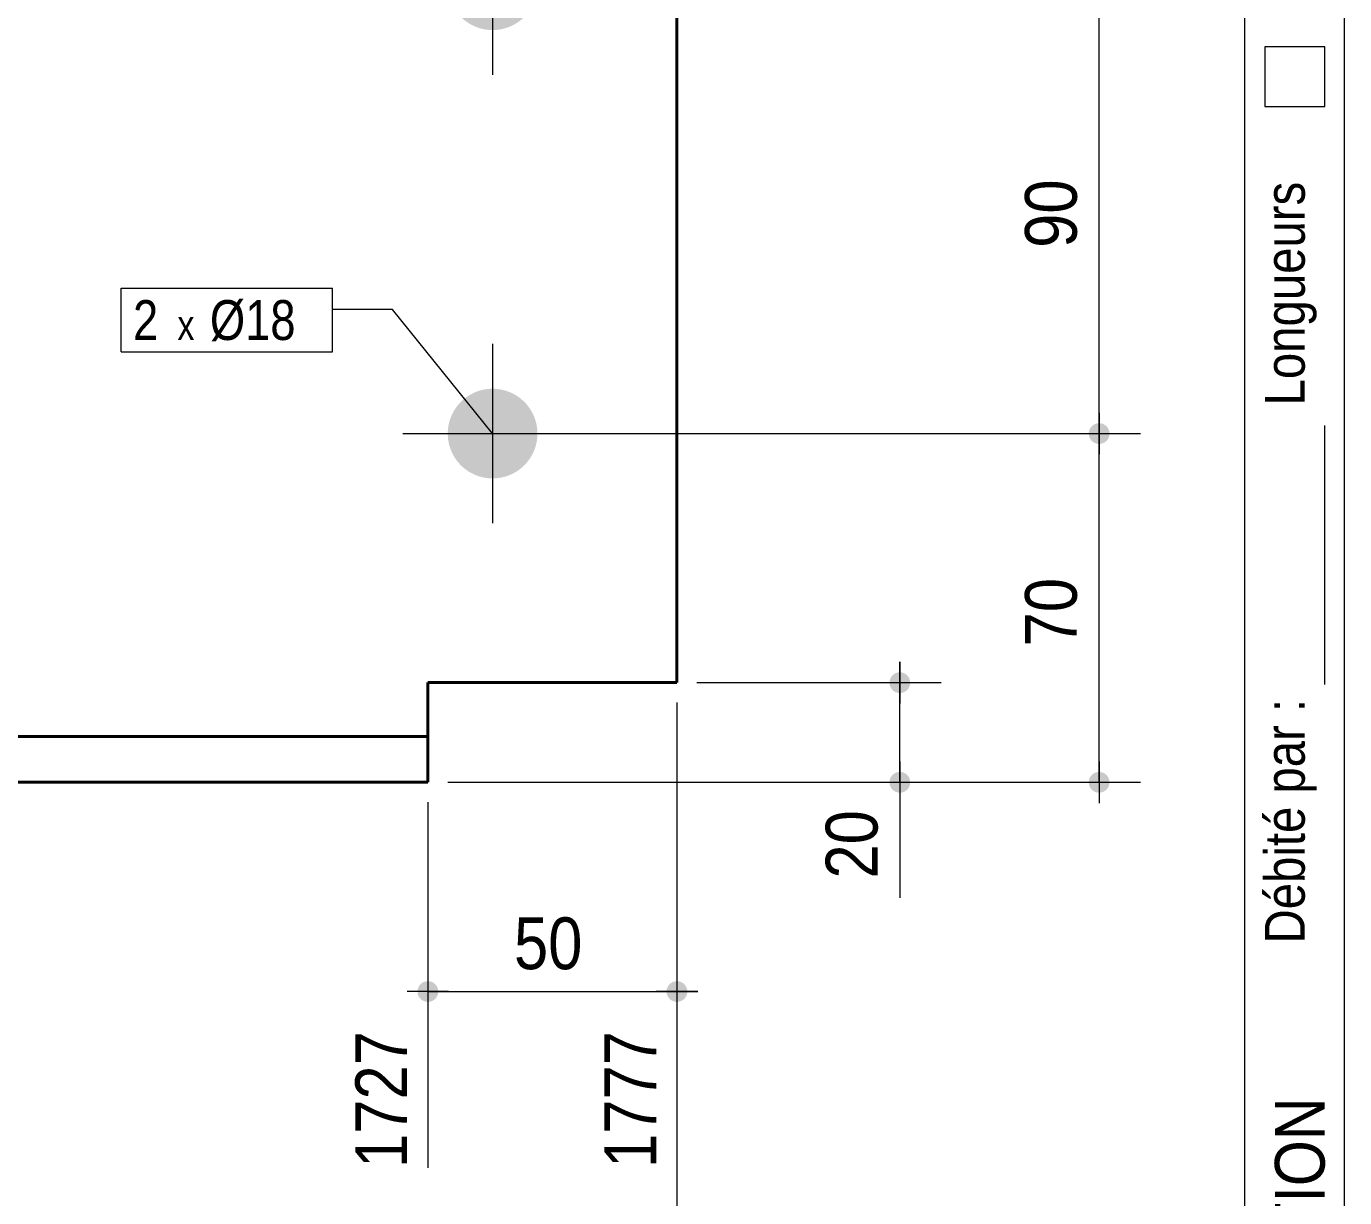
# Model space of a CAD drawing. Header units: millimetres. Extents: x 2 to 287, y 5 to 195.
# Drawn here: x 215.8 to 282, y 76.2 to 135 of the extents above; entities that cross this region are included whole.
import ezdxf

# ---------------------------------------------------------------- set-up
doc = ezdxf.new("R2010")
doc.units = ezdxf.units.MM
for name, color, linetype, lineweight in [('Autre type objet', 1, 'Continuous', 0), ('Boulon', 7, 'Continuous', 0), ('Cotation', 7, 'Continuous', 0), ('Désignation boulon', 3, 'Continuous', 0), ('Feuille dessin', 5, 'Continuous', 0), ('Piece', 2, 'Continuous', 0)]:
    doc.layers.add(name, color=color, linetype=linetype, lineweight=lineweight)
doc.styles.add('ARIAL', font='ARIAL.TTF')
doc.styles.add('COMIC_SANS_MS', font='COMIC.TTF')

# ---------------------------------------------------------------- blocks, each defined once
blk = doc.blocks.new('*A1')
at = {"layer": 'Boulon'}
for points in [[(236.995, 137.143), (236.997, 137.198), (237, 137.253), (237.005, 137.308), (237.011, 137.363), (237.018, 137.418), (237.027, 137.472), (237.037, 137.527), (237.049, 137.581), (237.062, 137.634), (237.076, 137.688), (237.091, 137.741), (237.108, 137.793), (237.126, 137.846), (237.145, 137.897), (237.165, 137.949), (237.187, 137.999), (237.21, 138.05), (237.234, 138.099), (237.26, 138.148), (237.286, 138.197), (237.314, 138.244), (237.343, 138.291), (237.373, 138.338), (237.405, 138.383), (237.437, 138.428), (237.47, 138.472), (237.505, 138.515), (237.54, 138.557), (237.577, 138.599), (237.615, 138.639), (237.653, 138.679), (237.693, 138.717), (237.733, 138.755), (237.774, 138.791), (237.817, 138.827), (237.86, 138.861), (237.904, 138.895), (237.949, 138.927), (237.994, 138.958), (238.04, 138.989), (238.087, 139.018), (238.135, 139.045), (238.183, 139.072), (238.232, 139.097), (238.282, 139.122), (238.332, 139.145), (238.383, 139.166), (238.434, 139.187), (238.486, 139.206), (238.538, 139.224), (238.591, 139.241), (238.644, 139.256), (238.697, 139.27), (238.751, 139.283), (238.805, 139.294), (238.859, 139.304), (238.914, 139.313), (238.969, 139.321), (239.024, 139.327), (239.079, 139.332), (239.134, 139.335), (239.189, 139.337), (239.244, 139.338), (239.299, 139.337), (239.355, 139.335), (239.41, 139.332), (239.465, 139.327), (239.52, 139.321), (239.574, 139.313), (239.629, 139.304), (239.683, 139.294), (239.737, 139.283), (239.791, 139.27), (239.844, 139.256), (239.897, 139.241), (239.95, 139.224), (240.002, 139.206), (240.054, 139.187), (240.105, 139.166), (240.156, 139.145), (240.206, 139.122), (240.256, 139.097), (240.305, 139.072), (240.353, 139.045), (240.401, 139.018), (240.448, 138.989), (240.494, 138.958), (240.54, 138.927), (240.584, 138.895), (240.628, 138.861), (240.671, 138.827), (240.714, 138.791), (240.755, 138.755), (240.796, 138.717), (240.835, 138.679), (240.874, 138.639), (240.911, 138.599), (240.948, 138.557), (240.983, 138.515), (241.018, 138.472), (241.051, 138.428), (241.084, 138.383), (241.115, 138.338), (241.145, 138.291), (241.174, 138.244), (241.202, 138.197), (241.228, 138.148), (241.254, 138.099), (241.278, 138.05), (241.301, 137.999), (241.323, 137.949), (241.343, 137.897), (241.363, 137.846), (241.381, 137.793), (241.397, 137.741), (241.413, 137.688), (241.427, 137.634), (241.439, 137.581), (241.451, 137.527), (241.461, 137.472), (241.47, 137.418), (241.477, 137.363), (241.483, 137.308), (241.488, 137.253), (241.491, 137.198), (241.493, 137.143), (241.494, 137.088), (241.493, 137.032), (241.491, 136.977), (241.488, 136.922), (241.483, 136.867), (241.477, 136.812), (241.47, 136.757), (241.461, 136.703), (241.451, 136.649), (241.439, 136.595), (241.427, 136.541), (241.413, 136.488), (241.397, 136.434), (241.381, 136.382), (241.363, 136.33), (241.343, 136.278), (241.323, 136.227), (241.301, 136.176), (241.278, 136.126), (241.254, 136.076), (241.228, 136.027), (241.202, 135.979), (241.174, 135.931), (241.145, 135.884), (241.115, 135.838), (241.084, 135.792), (241.051, 135.747), (241.018, 135.703), (240.983, 135.66), (240.948, 135.618), (240.911, 135.577), (240.874, 135.536), (240.835, 135.497), (240.796, 135.458), (240.755, 135.42), (240.714, 135.384), (240.671, 135.348), (240.628, 135.314), (240.584, 135.28), (240.54, 135.248), (240.494, 135.217), (240.448, 135.187), (240.401, 135.158), (240.353, 135.13), (240.305, 135.103), (240.256, 135.078), (240.206, 135.054), (240.156, 135.031), (240.105, 135.009), (240.054, 134.988), (240.002, 134.969), (239.95, 134.951), (239.897, 134.935), (239.844, 134.919), (239.791, 134.905), (239.737, 134.892), (239.683, 134.881), (239.629, 134.871), (239.574, 134.862), (239.52, 134.855), (239.465, 134.848), (239.41, 134.844), (239.355, 134.84), (239.299, 134.838), (239.244, 134.838), (239.189, 134.838), (239.134, 134.84), (239.079, 134.844), (239.024, 134.848), (238.969, 134.855), (238.914, 134.862), (238.859, 134.871), (238.805, 134.881), (238.751, 134.892), (238.697, 134.905), (238.644, 134.919), (238.591, 134.935), (238.538, 134.951), (238.486, 134.969), (238.434, 134.988), (238.383, 135.009), (238.332, 135.031), (238.282, 135.054), (238.232, 135.078), (238.183, 135.103), (238.135, 135.13), (238.087, 135.158), (238.04, 135.187), (237.994, 135.217), (237.949, 135.248), (237.904, 135.28), (237.86, 135.314), (237.817, 135.348), (237.774, 135.384), (237.733, 135.42), (237.693, 135.458), (237.653, 135.497), (237.615, 135.536), (237.577, 135.577), (237.54, 135.618), (237.505, 135.66), (237.47, 135.703), (237.437, 135.747), (237.405, 135.792), (237.373, 135.838), (237.343, 135.884), (237.314, 135.931), (237.286, 135.979), (237.26, 136.027), (237.234, 136.076), (237.21, 136.126), (237.187, 136.176), (237.165, 136.227), (237.145, 136.278), (237.126, 136.33), (237.108, 136.382), (237.091, 136.434), (237.076, 136.488), (237.062, 136.541), (237.049, 136.595), (237.037, 136.649), (237.027, 136.703), (237.018, 136.757), (237.011, 136.812), (237.005, 136.867), (237, 136.922), (236.997, 136.977), (236.995, 137.032), (236.994, 137.088)], [(236.995, 114.643), (236.997, 114.698), (237, 114.753), (237.005, 114.808), (237.011, 114.863), (237.018, 114.918), (237.027, 114.972), (237.037, 115.027), (237.049, 115.081), (237.062, 115.134), (237.076, 115.188), (237.091, 115.241), (237.108, 115.293), (237.126, 115.346), (237.145, 115.397), (237.165, 115.449), (237.187, 115.499), (237.21, 115.55), (237.234, 115.599), (237.26, 115.648), (237.286, 115.697), (237.314, 115.744), (237.343, 115.791), (237.373, 115.838), (237.405, 115.883), (237.437, 115.928), (237.47, 115.972), (237.505, 116.015), (237.54, 116.057), (237.577, 116.099), (237.615, 116.139), (237.653, 116.179), (237.693, 116.217), (237.733, 116.255), (237.774, 116.291), (237.817, 116.327), (237.86, 116.361), (237.904, 116.395), (237.949, 116.427), (237.994, 116.458), (238.04, 116.489), (238.087, 116.518), (238.135, 116.545), (238.183, 116.572), (238.232, 116.597), (238.282, 116.622), (238.332, 116.645), (238.383, 116.666), (238.434, 116.687), (238.486, 116.706), (238.538, 116.724), (238.591, 116.741), (238.644, 116.756), (238.697, 116.77), (238.751, 116.783), (238.805, 116.794), (238.859, 116.804), (238.914, 116.813), (238.969, 116.821), (239.024, 116.827), (239.079, 116.832), (239.134, 116.835), (239.189, 116.837), (239.244, 116.838), (239.299, 116.837), (239.355, 116.835), (239.41, 116.832), (239.465, 116.827), (239.52, 116.821), (239.574, 116.813), (239.629, 116.804), (239.683, 116.794), (239.737, 116.783), (239.791, 116.77), (239.844, 116.756), (239.897, 116.741), (239.95, 116.724), (240.002, 116.706), (240.054, 116.687), (240.105, 116.666), (240.156, 116.645), (240.206, 116.622), (240.256, 116.597), (240.305, 116.572), (240.353, 116.545), (240.401, 116.518), (240.448, 116.489), (240.494, 116.458), (240.54, 116.427), (240.584, 116.395), (240.628, 116.361), (240.671, 116.327), (240.714, 116.291), (240.755, 116.255), (240.796, 116.217), (240.835, 116.179), (240.874, 116.139), (240.911, 116.099), (240.948, 116.057), (240.983, 116.015), (241.018, 115.972), (241.051, 115.928), (241.084, 115.883), (241.115, 115.838), (241.145, 115.791), (241.174, 115.744), (241.202, 115.697), (241.228, 115.648), (241.254, 115.599), (241.278, 115.55), (241.301, 115.499), (241.323, 115.449), (241.343, 115.397), (241.363, 115.346), (241.381, 115.293), (241.397, 115.241), (241.413, 115.188), (241.427, 115.134), (241.439, 115.081), (241.451, 115.027), (241.461, 114.972), (241.47, 114.918), (241.477, 114.863), (241.483, 114.808), (241.488, 114.753), (241.491, 114.698), (241.493, 114.643), (241.494, 114.588), (241.493, 114.532), (241.491, 114.477), (241.488, 114.422), (241.483, 114.367), (241.477, 114.312), (241.47, 114.257), (241.461, 114.203), (241.451, 114.149), (241.439, 114.095), (241.427, 114.041), (241.413, 113.988), (241.397, 113.934), (241.381, 113.882), (241.363, 113.83), (241.343, 113.778), (241.323, 113.727), (241.301, 113.676), (241.278, 113.626), (241.254, 113.576), (241.228, 113.527), (241.202, 113.479), (241.174, 113.431), (241.145, 113.384), (241.115, 113.338), (241.084, 113.292), (241.051, 113.247), (241.018, 113.203), (240.983, 113.16), (240.948, 113.118), (240.911, 113.077), (240.874, 113.036), (240.835, 112.997), (240.796, 112.958), (240.755, 112.92), (240.714, 112.884), (240.671, 112.848), (240.628, 112.814), (240.584, 112.78), (240.54, 112.748), (240.494, 112.717), (240.448, 112.687), (240.401, 112.658), (240.353, 112.63), (240.305, 112.603), (240.256, 112.578), (240.206, 112.554), (240.156, 112.531), (240.105, 112.509), (240.054, 112.488), (240.002, 112.469), (239.95, 112.451), (239.897, 112.435), (239.844, 112.419), (239.791, 112.405), (239.737, 112.392), (239.683, 112.381), (239.629, 112.371), (239.574, 112.362), (239.52, 112.355), (239.465, 112.348), (239.41, 112.344), (239.355, 112.34), (239.299, 112.338), (239.244, 112.338), (239.189, 112.338), (239.134, 112.34), (239.079, 112.344), (239.024, 112.348), (238.969, 112.355), (238.914, 112.362), (238.859, 112.371), (238.805, 112.381), (238.751, 112.392), (238.697, 112.405), (238.644, 112.419), (238.591, 112.435), (238.538, 112.451), (238.486, 112.469), (238.434, 112.488), (238.383, 112.509), (238.332, 112.531), (238.282, 112.554), (238.232, 112.578), (238.183, 112.603), (238.135, 112.63), (238.087, 112.658), (238.04, 112.687), (237.994, 112.717), (237.949, 112.748), (237.904, 112.78), (237.86, 112.814), (237.817, 112.848), (237.774, 112.884), (237.733, 112.92), (237.693, 112.958), (237.653, 112.997), (237.615, 113.036), (237.577, 113.077), (237.54, 113.118), (237.505, 113.16), (237.47, 113.203), (237.437, 113.247), (237.405, 113.292), (237.373, 113.338), (237.343, 113.384), (237.314, 113.431), (237.286, 113.479), (237.26, 113.527), (237.234, 113.576), (237.21, 113.626), (237.187, 113.676), (237.165, 113.727), (237.145, 113.778), (237.126, 113.83), (237.108, 113.882), (237.091, 113.934), (237.076, 113.988), (237.062, 114.041), (237.049, 114.095), (237.037, 114.149), (237.027, 114.203), (237.018, 114.257), (237.011, 114.312), (237.005, 114.367), (237, 114.422), (236.997, 114.477), (236.995, 114.532), (236.994, 114.588)]]:
    blk.add_hatch(color=256, dxfattribs=at).paths.add_polyline_path(points, flags=17)
at = {"layer": 'Boulon', "linetype": 'Continuous', "lineweight": 0}
for p, q in [((239.244, 141.588), (239.244, 132.588)), ((234.744, 137.088), (243.744, 137.088)), ((239.244, 119.088), (239.244, 110.088)), ((234.744, 114.588), (243.744, 114.588))]:
    blk.add_line(p, q, dxfattribs=at)
blk = doc.blocks.new('*A3')
at = {"layer": 'Piece', "color": 2, "linetype": 'Continuous', "lineweight": 40}
for p, q in [((248.495163, 102.087617), (248.495163, 147.087617)), ((235.99566, 97.087617), (235.99566, 102.087617)), ((248.495163, 102.087617), (235.99566, 102.087617)), ((235.99566, 99.387617), (155.78, 99.387617)), ((235.99566, 97.087617), (155.78, 97.087617))]:
    blk.add_line(p, q, dxfattribs=at)
blk = doc.blocks.new('*A4')
at = {"layer": 'Feuille dessin', "linetype": 'Continuous', "lineweight": 0}
blk.add_line((282, 5), (282, 195), dxfattribs=at)
blk = doc.blocks.new('*A6')
at = {"layer": 'Autre type objet', "linetype": 'Continuous', "lineweight": 0}
for p, q in [((277, 42), (277, 195)), ((282, 42), (282, 195)), ((278, 134), (278, 131)), ((281, 134), (278, 134)), ((281, 131), (281, 134)), ((278, 131), (281, 131)), ((281, 102), (281, 115))]:
    blk.add_line(p, q, dxfattribs=at)
at = {"layer": 'Autre type objet', "style": 'ARIAL', "width": 0.85}
for s, height, p in [('Longueurs', 2, (280, 116)), ('Débité par :', 2, (280, 89)), ('CONTROLE FABRICATION', 2.5, (281, 44))]:
    blk.add_text(s, height=height, rotation=90, dxfattribs=at).set_placement(p)
blk = doc.blocks.new('*A10')
at = {"layer": 'Cotation'}
for points in [[(235.97, 86.068), (235.945, 86.07), (235.919, 86.073), (235.894, 86.078), (235.869, 86.083), (235.845, 86.09), (235.82, 86.098), (235.797, 86.107), (235.773, 86.118), (235.751, 86.129), (235.728, 86.142), (235.707, 86.155), (235.686, 86.17), (235.666, 86.186), (235.646, 86.202), (235.628, 86.22), (235.61, 86.238), (235.594, 86.258), (235.578, 86.278), (235.563, 86.299), (235.55, 86.32), (235.537, 86.342), (235.526, 86.365), (235.515, 86.389), (235.506, 86.412), (235.498, 86.437), (235.491, 86.461), (235.486, 86.486), (235.481, 86.511), (235.478, 86.537), (235.476, 86.562), (235.476, 86.588), (235.476, 86.613), (235.478, 86.639), (235.481, 86.664), (235.486, 86.689), (235.491, 86.714), (235.498, 86.739), (235.506, 86.763), (235.515, 86.787), (235.526, 86.81), (235.537, 86.833), (235.55, 86.855), (235.563, 86.877), (235.578, 86.897), (235.594, 86.918), (235.61, 86.937), (235.628, 86.955), (235.646, 86.973), (235.666, 86.99), (235.686, 87.005), (235.707, 87.02), (235.728, 87.034), (235.751, 87.046), (235.773, 87.058), (235.797, 87.068), (235.82, 87.077), (235.845, 87.085), (235.869, 87.092), (235.894, 87.098), (235.919, 87.102), (235.945, 87.105), (235.97, 87.107), (235.996, 87.108), (236.021, 87.107), (236.047, 87.105), (236.072, 87.102), (236.097, 87.098), (236.122, 87.092), (236.147, 87.085), (236.171, 87.077), (236.195, 87.068), (236.218, 87.058), (236.241, 87.046), (236.263, 87.034), (236.285, 87.02), (236.305, 87.005), (236.326, 86.99), (236.345, 86.973), (236.363, 86.955), (236.381, 86.937), (236.398, 86.918), (236.413, 86.897), (236.428, 86.877), (236.442, 86.855), (236.454, 86.833), (236.466, 86.81), (236.476, 86.787), (236.485, 86.763), (236.493, 86.739), (236.5, 86.714), (236.506, 86.689), (236.51, 86.664), (236.513, 86.639), (236.515, 86.613), (236.516, 86.588), (236.515, 86.562), (236.513, 86.537), (236.51, 86.511), (236.506, 86.486), (236.5, 86.461), (236.493, 86.437), (236.485, 86.412), (236.476, 86.389), (236.466, 86.365), (236.454, 86.342), (236.442, 86.32), (236.428, 86.299), (236.413, 86.278), (236.398, 86.258), (236.381, 86.238), (236.363, 86.22), (236.345, 86.202), (236.326, 86.186), (236.305, 86.17), (236.285, 86.155), (236.263, 86.142), (236.241, 86.129), (236.218, 86.118), (236.195, 86.107), (236.171, 86.098), (236.147, 86.09), (236.122, 86.083), (236.097, 86.078), (236.072, 86.073), (236.047, 86.07), (236.021, 86.068), (235.996, 86.068)], [(248.47, 86.068), (248.444, 86.07), (248.419, 86.073), (248.394, 86.078), (248.369, 86.083), (248.344, 86.09), (248.32, 86.098), (248.296, 86.107), (248.273, 86.118), (248.25, 86.129), (248.228, 86.142), (248.206, 86.155), (248.185, 86.17), (248.165, 86.186), (248.146, 86.202), (248.127, 86.22), (248.11, 86.238), (248.093, 86.258), (248.077, 86.278), (248.063, 86.299), (248.049, 86.32), (248.037, 86.342), (248.025, 86.365), (248.015, 86.389), (248.006, 86.412), (247.998, 86.437), (247.991, 86.461), (247.985, 86.486), (247.981, 86.511), (247.978, 86.537), (247.976, 86.562), (247.975, 86.588), (247.976, 86.613), (247.978, 86.639), (247.981, 86.664), (247.985, 86.689), (247.991, 86.714), (247.998, 86.739), (248.006, 86.763), (248.015, 86.787), (248.025, 86.81), (248.037, 86.833), (248.049, 86.855), (248.063, 86.877), (248.077, 86.897), (248.093, 86.918), (248.11, 86.937), (248.127, 86.955), (248.146, 86.973), (248.165, 86.99), (248.185, 87.005), (248.206, 87.02), (248.228, 87.034), (248.25, 87.046), (248.273, 87.058), (248.296, 87.068), (248.32, 87.077), (248.344, 87.085), (248.369, 87.092), (248.394, 87.098), (248.419, 87.102), (248.444, 87.105), (248.47, 87.107), (248.495, 87.108), (248.521, 87.107), (248.546, 87.105), (248.571, 87.102), (248.597, 87.098), (248.622, 87.092), (248.646, 87.085), (248.67, 87.077), (248.694, 87.068), (248.717, 87.058), (248.74, 87.046), (248.762, 87.034), (248.784, 87.02), (248.805, 87.005), (248.825, 86.99), (248.844, 86.973), (248.863, 86.955), (248.88, 86.937), (248.897, 86.918), (248.913, 86.897), (248.928, 86.877), (248.941, 86.855), (248.954, 86.833), (248.965, 86.81), (248.976, 86.787), (248.985, 86.763), (248.993, 86.739), (249, 86.714), (249.005, 86.689), (249.01, 86.664), (249.013, 86.639), (249.015, 86.613), (249.015, 86.588), (249.015, 86.562), (249.013, 86.537), (249.01, 86.511), (249.005, 86.486), (249, 86.461), (248.993, 86.437), (248.985, 86.412), (248.976, 86.389), (248.965, 86.365), (248.954, 86.342), (248.941, 86.32), (248.928, 86.299), (248.913, 86.278), (248.897, 86.258), (248.88, 86.238), (248.863, 86.22), (248.844, 86.202), (248.825, 86.186), (248.805, 86.17), (248.784, 86.155), (248.762, 86.142), (248.74, 86.129), (248.717, 86.118), (248.694, 86.107), (248.67, 86.098), (248.646, 86.09), (248.622, 86.083), (248.597, 86.078), (248.571, 86.073), (248.546, 86.07), (248.521, 86.068), (248.495, 86.068)]]:
    blk.add_hatch(color=256, dxfattribs=at).paths.add_polyline_path(points, flags=17)
at = {"layer": 'Cotation', "linetype": 'Continuous', "lineweight": 0}
for p, q in [((248.495, 101.088), (248.495, 77.734)), ((235.996, 96.088), (235.996, 77.734)), ((235.996, 87.628), (235.996, 85.548)), ((248.495, 87.628), (248.495, 85.548)), ((237.036, 86.588), (234.956, 86.588)), ((235.996, 86.588), (234.956, 86.588)), ((235.996, 86.588), (248.495, 86.588)), ((249.535, 86.588), (247.455, 86.588)), ((248.495, 86.588), (249.535, 86.588))]:
    blk.add_line(p, q, dxfattribs=at)
at = {"layer": 'Cotation'}
for p in [(235.996, 86.588), (248.495, 86.588)]:
    blk.add_point(p, dxfattribs=at)
at = {"layer": 'Cotation', "style": 'ARIAL', "width": 0.85}
blk.add_text('50', height=2.6, dxfattribs=at).set_placement((240.317, 87.708))
for s, p in [('1727', (234.956, 77.734)), ('1777', (247.455, 77.734))]:
    blk.add_text(s, height=2.6, rotation=90.00021, dxfattribs=at).set_placement(p)
blk = doc.blocks.new('*A14')
at = {"layer": 'Cotation', "linetype": 'Continuous', "lineweight": 0}
blk.add_line((248.495, 101.088), (248.495, 62.141), dxfattribs=at)
blk = doc.blocks.new('*A16')
at = {"layer": 'Cotation'}
for points in [[(269.654, 114.068), (269.629, 114.07), (269.604, 114.073), (269.579, 114.078), (269.554, 114.083), (269.529, 114.09), (269.505, 114.098), (269.481, 114.107), (269.458, 114.118), (269.435, 114.129), (269.413, 114.142), (269.391, 114.155), (269.37, 114.17), (269.35, 114.186), (269.331, 114.202), (269.312, 114.22), (269.295, 114.238), (269.278, 114.258), (269.262, 114.278), (269.248, 114.299), (269.234, 114.32), (269.221, 114.342), (269.21, 114.365), (269.2, 114.389), (269.19, 114.412), (269.182, 114.437), (269.176, 114.461), (269.17, 114.486), (269.166, 114.511), (269.163, 114.537), (269.161, 114.562), (269.16, 114.588), (269.161, 114.613), (269.163, 114.639), (269.166, 114.664), (269.17, 114.689), (269.176, 114.714), (269.182, 114.739), (269.19, 114.763), (269.2, 114.787), (269.21, 114.81), (269.221, 114.833), (269.234, 114.855), (269.248, 114.877), (269.262, 114.897), (269.278, 114.918), (269.295, 114.937), (269.312, 114.955), (269.331, 114.973), (269.35, 114.99), (269.37, 115.005), (269.391, 115.02), (269.413, 115.034), (269.435, 115.046), (269.458, 115.058), (269.481, 115.068), (269.505, 115.077), (269.529, 115.085), (269.554, 115.092), (269.579, 115.098), (269.604, 115.102), (269.629, 115.105), (269.654, 115.107), (269.68, 115.108), (269.706, 115.107), (269.731, 115.105), (269.756, 115.102), (269.781, 115.098), (269.806, 115.092), (269.831, 115.085), (269.855, 115.077), (269.879, 115.068), (269.902, 115.058), (269.925, 115.046), (269.947, 115.034), (269.969, 115.02), (269.99, 115.005), (270.01, 114.99), (270.029, 114.973), (270.048, 114.955), (270.065, 114.937), (270.082, 114.918), (270.098, 114.897), (270.112, 114.877), (270.126, 114.855), (270.139, 114.833), (270.15, 114.81), (270.16, 114.787), (270.17, 114.763), (270.178, 114.739), (270.184, 114.714), (270.19, 114.689), (270.194, 114.664), (270.197, 114.639), (270.199, 114.613), (270.2, 114.588), (270.199, 114.562), (270.197, 114.537), (270.194, 114.511), (270.19, 114.486), (270.184, 114.461), (270.178, 114.437), (270.17, 114.412), (270.16, 114.389), (270.15, 114.365), (270.139, 114.342), (270.126, 114.32), (270.112, 114.299), (270.098, 114.278), (270.082, 114.258), (270.065, 114.238), (270.048, 114.22), (270.029, 114.202), (270.01, 114.186), (269.99, 114.17), (269.969, 114.155), (269.947, 114.142), (269.925, 114.129), (269.902, 114.118), (269.879, 114.107), (269.855, 114.098), (269.831, 114.09), (269.806, 114.083), (269.781, 114.078), (269.756, 114.073), (269.731, 114.07), (269.706, 114.068), (269.68, 114.068)], [(269.654, 96.568), (269.629, 96.57), (269.604, 96.573), (269.579, 96.578), (269.554, 96.583), (269.529, 96.59), (269.505, 96.598), (269.481, 96.607), (269.458, 96.618), (269.435, 96.629), (269.413, 96.642), (269.391, 96.655), (269.37, 96.67), (269.35, 96.686), (269.331, 96.702), (269.312, 96.72), (269.295, 96.738), (269.278, 96.758), (269.262, 96.778), (269.248, 96.799), (269.234, 96.82), (269.221, 96.842), (269.21, 96.865), (269.2, 96.889), (269.19, 96.912), (269.182, 96.937), (269.176, 96.961), (269.17, 96.986), (269.166, 97.011), (269.163, 97.037), (269.161, 97.062), (269.16, 97.088), (269.161, 97.113), (269.163, 97.139), (269.166, 97.164), (269.17, 97.189), (269.176, 97.214), (269.182, 97.239), (269.19, 97.263), (269.2, 97.287), (269.21, 97.31), (269.221, 97.333), (269.234, 97.355), (269.248, 97.377), (269.262, 97.397), (269.278, 97.418), (269.295, 97.437), (269.312, 97.455), (269.331, 97.473), (269.35, 97.49), (269.37, 97.505), (269.391, 97.52), (269.413, 97.534), (269.435, 97.546), (269.458, 97.558), (269.481, 97.568), (269.505, 97.577), (269.529, 97.585), (269.554, 97.592), (269.579, 97.598), (269.604, 97.602), (269.629, 97.605), (269.654, 97.607), (269.68, 97.608), (269.706, 97.607), (269.731, 97.605), (269.756, 97.602), (269.781, 97.598), (269.806, 97.592), (269.831, 97.585), (269.855, 97.577), (269.879, 97.568), (269.902, 97.558), (269.925, 97.546), (269.947, 97.534), (269.969, 97.52), (269.99, 97.505), (270.01, 97.49), (270.029, 97.473), (270.048, 97.455), (270.065, 97.437), (270.082, 97.418), (270.098, 97.397), (270.112, 97.377), (270.126, 97.355), (270.139, 97.333), (270.15, 97.31), (270.16, 97.287), (270.17, 97.263), (270.178, 97.239), (270.184, 97.214), (270.19, 97.189), (270.194, 97.164), (270.197, 97.139), (270.199, 97.113), (270.2, 97.088), (270.199, 97.062), (270.197, 97.037), (270.194, 97.011), (270.19, 96.986), (270.184, 96.961), (270.178, 96.937), (270.17, 96.912), (270.16, 96.889), (270.15, 96.865), (270.139, 96.842), (270.126, 96.82), (270.112, 96.799), (270.098, 96.778), (270.082, 96.758), (270.065, 96.738), (270.048, 96.72), (270.029, 96.702), (270.01, 96.686), (269.99, 96.67), (269.969, 96.655), (269.947, 96.642), (269.925, 96.629), (269.902, 96.618), (269.879, 96.607), (269.855, 96.598), (269.831, 96.59), (269.806, 96.583), (269.781, 96.578), (269.756, 96.573), (269.731, 96.57), (269.706, 96.568), (269.68, 96.568)]]:
    blk.add_hatch(color=256, dxfattribs=at).paths.add_polyline_path(points, flags=17)
at = {"layer": 'Cotation', "linetype": 'Continuous', "lineweight": 0}
for p, q in [((269.68, 115.628), (269.68, 113.548)), ((269.68, 114.588), (269.68, 115.628)), ((240.244, 114.588), (271.76, 114.588)), ((268.64, 114.588), (270.72, 114.588)), ((269.68, 97.088), (269.68, 114.588)), ((269.68, 98.128), (269.68, 96.048)), ((236.996, 97.088), (271.76, 97.088)), ((268.64, 97.088), (270.72, 97.088)), ((269.68, 97.088), (269.68, 96.048))]:
    blk.add_line(p, q, dxfattribs=at)
at = {"layer": 'Cotation'}
for p in [(269.68, 114.588), (269.68, 97.088)]:
    blk.add_point(p, dxfattribs=at)
at = {"layer": 'Cotation', "style": 'ARIAL', "width": 0.85}
blk.add_text('70', height=2.6, rotation=90.00021, dxfattribs=at).set_placement((268.56, 103.909))
blk = doc.blocks.new('*A17')
at = {"layer": 'Cotation'}
for points in [[(269.654, 136.568), (269.629, 136.57), (269.604, 136.573), (269.579, 136.578), (269.554, 136.583), (269.529, 136.59), (269.505, 136.598), (269.481, 136.607), (269.458, 136.618), (269.435, 136.629), (269.413, 136.642), (269.391, 136.655), (269.37, 136.67), (269.35, 136.686), (269.331, 136.702), (269.312, 136.72), (269.295, 136.738), (269.278, 136.758), (269.262, 136.778), (269.248, 136.799), (269.234, 136.82), (269.221, 136.842), (269.21, 136.865), (269.2, 136.889), (269.19, 136.912), (269.182, 136.937), (269.176, 136.961), (269.17, 136.986), (269.166, 137.011), (269.163, 137.037), (269.161, 137.062), (269.16, 137.088), (269.161, 137.113), (269.163, 137.139), (269.166, 137.164), (269.17, 137.189), (269.176, 137.214), (269.182, 137.239), (269.19, 137.263), (269.2, 137.287), (269.21, 137.31), (269.221, 137.333), (269.234, 137.355), (269.248, 137.377), (269.262, 137.397), (269.278, 137.418), (269.295, 137.437), (269.312, 137.455), (269.331, 137.473), (269.35, 137.49), (269.37, 137.505), (269.391, 137.52), (269.413, 137.534), (269.435, 137.546), (269.458, 137.558), (269.481, 137.568), (269.505, 137.577), (269.529, 137.585), (269.554, 137.592), (269.579, 137.598), (269.604, 137.602), (269.629, 137.605), (269.654, 137.607), (269.68, 137.608), (269.706, 137.607), (269.731, 137.605), (269.756, 137.602), (269.781, 137.598), (269.806, 137.592), (269.831, 137.585), (269.855, 137.577), (269.879, 137.568), (269.902, 137.558), (269.925, 137.546), (269.947, 137.534), (269.969, 137.52), (269.99, 137.505), (270.01, 137.49), (270.029, 137.473), (270.048, 137.455), (270.065, 137.437), (270.082, 137.418), (270.098, 137.397), (270.112, 137.377), (270.126, 137.355), (270.139, 137.333), (270.15, 137.31), (270.16, 137.287), (270.17, 137.263), (270.178, 137.239), (270.184, 137.214), (270.19, 137.189), (270.194, 137.164), (270.197, 137.139), (270.199, 137.113), (270.2, 137.088), (270.199, 137.062), (270.197, 137.037), (270.194, 137.011), (270.19, 136.986), (270.184, 136.961), (270.178, 136.937), (270.17, 136.912), (270.16, 136.889), (270.15, 136.865), (270.139, 136.842), (270.126, 136.82), (270.112, 136.799), (270.098, 136.778), (270.082, 136.758), (270.065, 136.738), (270.048, 136.72), (270.029, 136.702), (270.01, 136.686), (269.99, 136.67), (269.969, 136.655), (269.947, 136.642), (269.925, 136.629), (269.902, 136.618), (269.879, 136.607), (269.855, 136.598), (269.831, 136.59), (269.806, 136.583), (269.781, 136.578), (269.756, 136.573), (269.731, 136.57), (269.706, 136.568), (269.68, 136.568)], [(269.654, 114.068), (269.629, 114.07), (269.604, 114.073), (269.579, 114.078), (269.554, 114.083), (269.529, 114.09), (269.505, 114.098), (269.481, 114.107), (269.458, 114.118), (269.435, 114.129), (269.413, 114.142), (269.391, 114.155), (269.37, 114.17), (269.35, 114.186), (269.331, 114.202), (269.312, 114.22), (269.295, 114.238), (269.278, 114.258), (269.262, 114.278), (269.248, 114.299), (269.234, 114.32), (269.221, 114.342), (269.21, 114.365), (269.2, 114.389), (269.19, 114.412), (269.182, 114.437), (269.176, 114.461), (269.17, 114.486), (269.166, 114.511), (269.163, 114.537), (269.161, 114.562), (269.16, 114.588), (269.161, 114.613), (269.163, 114.639), (269.166, 114.664), (269.17, 114.689), (269.176, 114.714), (269.182, 114.739), (269.19, 114.763), (269.2, 114.787), (269.21, 114.81), (269.221, 114.833), (269.234, 114.855), (269.248, 114.877), (269.262, 114.897), (269.278, 114.918), (269.295, 114.937), (269.312, 114.955), (269.331, 114.973), (269.35, 114.99), (269.37, 115.005), (269.391, 115.02), (269.413, 115.034), (269.435, 115.046), (269.458, 115.058), (269.481, 115.068), (269.505, 115.077), (269.529, 115.085), (269.554, 115.092), (269.579, 115.098), (269.604, 115.102), (269.629, 115.105), (269.654, 115.107), (269.68, 115.108), (269.706, 115.107), (269.731, 115.105), (269.756, 115.102), (269.781, 115.098), (269.806, 115.092), (269.831, 115.085), (269.855, 115.077), (269.879, 115.068), (269.902, 115.058), (269.925, 115.046), (269.947, 115.034), (269.969, 115.02), (269.99, 115.005), (270.01, 114.99), (270.029, 114.973), (270.048, 114.955), (270.065, 114.937), (270.082, 114.918), (270.098, 114.897), (270.112, 114.877), (270.126, 114.855), (270.139, 114.833), (270.15, 114.81), (270.16, 114.787), (270.17, 114.763), (270.178, 114.739), (270.184, 114.714), (270.19, 114.689), (270.194, 114.664), (270.197, 114.639), (270.199, 114.613), (270.2, 114.588), (270.199, 114.562), (270.197, 114.537), (270.194, 114.511), (270.19, 114.486), (270.184, 114.461), (270.178, 114.437), (270.17, 114.412), (270.16, 114.389), (270.15, 114.365), (270.139, 114.342), (270.126, 114.32), (270.112, 114.299), (270.098, 114.278), (270.082, 114.258), (270.065, 114.238), (270.048, 114.22), (270.029, 114.202), (270.01, 114.186), (269.99, 114.17), (269.969, 114.155), (269.947, 114.142), (269.925, 114.129), (269.902, 114.118), (269.879, 114.107), (269.855, 114.098), (269.831, 114.09), (269.806, 114.083), (269.781, 114.078), (269.756, 114.073), (269.731, 114.07), (269.706, 114.068), (269.68, 114.068)]]:
    blk.add_hatch(color=256, dxfattribs=at).paths.add_polyline_path(points, flags=17)
at = {"layer": 'Cotation', "linetype": 'Continuous', "lineweight": 0}
for p, q in [((269.68, 138.128), (269.68, 136.048)), ((269.68, 137.088), (269.68, 138.128)), ((240.244, 137.088), (271.76, 137.088)), ((268.64, 137.088), (270.72, 137.088)), ((269.68, 114.588), (269.68, 137.088)), ((269.68, 115.628), (269.68, 113.548)), ((240.244, 114.588), (271.76, 114.588)), ((268.64, 114.588), (270.72, 114.588)), ((269.68, 114.588), (269.68, 113.548))]:
    blk.add_line(p, q, dxfattribs=at)
at = {"layer": 'Cotation'}
for p in [(269.68, 137.088), (269.68, 114.588)]:
    blk.add_point(p, dxfattribs=at)
at = {"layer": 'Cotation', "style": 'ARIAL', "width": 0.85}
blk.add_text('90', height=2.6, rotation=90.00021, dxfattribs=at).set_placement((268.56, 123.909))
blk = doc.blocks.new('*A22')
at = {"layer": 'Cotation'}
for points in [[(259.654, 101.568), (259.629, 101.57), (259.604, 101.573), (259.579, 101.578), (259.554, 101.583), (259.529, 101.59), (259.505, 101.598), (259.481, 101.607), (259.458, 101.618), (259.435, 101.629), (259.413, 101.642), (259.391, 101.655), (259.37, 101.67), (259.35, 101.686), (259.331, 101.702), (259.312, 101.72), (259.295, 101.738), (259.278, 101.758), (259.262, 101.778), (259.248, 101.799), (259.234, 101.82), (259.221, 101.842), (259.21, 101.865), (259.2, 101.889), (259.19, 101.912), (259.182, 101.937), (259.176, 101.961), (259.17, 101.986), (259.166, 102.011), (259.163, 102.037), (259.161, 102.062), (259.16, 102.088), (259.161, 102.113), (259.163, 102.139), (259.166, 102.164), (259.17, 102.189), (259.176, 102.214), (259.182, 102.239), (259.19, 102.263), (259.2, 102.287), (259.21, 102.31), (259.221, 102.333), (259.234, 102.355), (259.248, 102.377), (259.262, 102.397), (259.278, 102.418), (259.295, 102.437), (259.312, 102.455), (259.331, 102.473), (259.35, 102.49), (259.37, 102.505), (259.391, 102.52), (259.413, 102.534), (259.435, 102.546), (259.458, 102.558), (259.481, 102.568), (259.505, 102.577), (259.529, 102.585), (259.554, 102.592), (259.579, 102.598), (259.604, 102.602), (259.629, 102.605), (259.654, 102.607), (259.68, 102.608), (259.706, 102.607), (259.731, 102.605), (259.756, 102.602), (259.781, 102.598), (259.806, 102.592), (259.831, 102.585), (259.855, 102.577), (259.879, 102.568), (259.902, 102.558), (259.925, 102.546), (259.947, 102.534), (259.969, 102.52), (259.99, 102.505), (260.01, 102.49), (260.029, 102.473), (260.048, 102.455), (260.065, 102.437), (260.082, 102.418), (260.098, 102.397), (260.112, 102.377), (260.126, 102.355), (260.139, 102.333), (260.15, 102.31), (260.16, 102.287), (260.17, 102.263), (260.178, 102.239), (260.184, 102.214), (260.19, 102.189), (260.194, 102.164), (260.197, 102.139), (260.199, 102.113), (260.2, 102.088), (260.199, 102.062), (260.197, 102.037), (260.194, 102.011), (260.19, 101.986), (260.184, 101.961), (260.178, 101.937), (260.17, 101.912), (260.16, 101.889), (260.15, 101.865), (260.139, 101.842), (260.126, 101.82), (260.112, 101.799), (260.098, 101.778), (260.082, 101.758), (260.065, 101.738), (260.048, 101.72), (260.029, 101.702), (260.01, 101.686), (259.99, 101.67), (259.969, 101.655), (259.947, 101.642), (259.925, 101.629), (259.902, 101.618), (259.879, 101.607), (259.855, 101.598), (259.831, 101.59), (259.806, 101.583), (259.781, 101.578), (259.756, 101.573), (259.731, 101.57), (259.706, 101.568), (259.68, 101.568)], [(259.654, 96.568), (259.629, 96.57), (259.604, 96.573), (259.579, 96.578), (259.554, 96.583), (259.529, 96.59), (259.505, 96.598), (259.481, 96.607), (259.458, 96.618), (259.435, 96.629), (259.413, 96.642), (259.391, 96.655), (259.37, 96.67), (259.35, 96.686), (259.331, 96.702), (259.312, 96.72), (259.295, 96.738), (259.278, 96.758), (259.262, 96.778), (259.248, 96.799), (259.234, 96.82), (259.221, 96.842), (259.21, 96.865), (259.2, 96.889), (259.19, 96.912), (259.182, 96.937), (259.176, 96.961), (259.17, 96.986), (259.166, 97.011), (259.163, 97.037), (259.161, 97.062), (259.16, 97.088), (259.161, 97.113), (259.163, 97.139), (259.166, 97.164), (259.17, 97.189), (259.176, 97.214), (259.182, 97.239), (259.19, 97.263), (259.2, 97.287), (259.21, 97.31), (259.221, 97.333), (259.234, 97.355), (259.248, 97.377), (259.262, 97.397), (259.278, 97.418), (259.295, 97.437), (259.312, 97.455), (259.331, 97.473), (259.35, 97.49), (259.37, 97.505), (259.391, 97.52), (259.413, 97.534), (259.435, 97.546), (259.458, 97.558), (259.481, 97.568), (259.505, 97.577), (259.529, 97.585), (259.554, 97.592), (259.579, 97.598), (259.604, 97.602), (259.629, 97.605), (259.654, 97.607), (259.68, 97.608), (259.706, 97.607), (259.731, 97.605), (259.756, 97.602), (259.781, 97.598), (259.806, 97.592), (259.831, 97.585), (259.855, 97.577), (259.879, 97.568), (259.902, 97.558), (259.925, 97.546), (259.947, 97.534), (259.969, 97.52), (259.99, 97.505), (260.01, 97.49), (260.029, 97.473), (260.048, 97.455), (260.065, 97.437), (260.082, 97.418), (260.098, 97.397), (260.112, 97.377), (260.126, 97.355), (260.139, 97.333), (260.15, 97.31), (260.16, 97.287), (260.17, 97.263), (260.178, 97.239), (260.184, 97.214), (260.19, 97.189), (260.194, 97.164), (260.197, 97.139), (260.199, 97.113), (260.2, 97.088), (260.199, 97.062), (260.197, 97.037), (260.194, 97.011), (260.19, 96.986), (260.184, 96.961), (260.178, 96.937), (260.17, 96.912), (260.16, 96.889), (260.15, 96.865), (260.139, 96.842), (260.126, 96.82), (260.112, 96.799), (260.098, 96.778), (260.082, 96.758), (260.065, 96.738), (260.048, 96.72), (260.029, 96.702), (260.01, 96.686), (259.99, 96.67), (259.969, 96.655), (259.947, 96.642), (259.925, 96.629), (259.902, 96.618), (259.879, 96.607), (259.855, 96.598), (259.831, 96.59), (259.806, 96.583), (259.781, 96.578), (259.756, 96.573), (259.731, 96.57), (259.706, 96.568), (259.68, 96.568)]]:
    blk.add_hatch(color=256, dxfattribs=at).paths.add_polyline_path(points, flags=17)
at = {"layer": 'Cotation', "linetype": 'Continuous', "lineweight": 0}
for p, q in [((259.68, 103.128), (259.68, 101.048)), ((259.68, 102.088), (259.68, 103.128)), ((249.495, 102.088), (261.76, 102.088)), ((258.64, 102.088), (260.72, 102.088)), ((259.68, 97.088), (259.68, 102.088)), ((259.68, 98.128), (259.68, 96.048)), ((236.996, 97.088), (261.76, 97.088)), ((258.64, 97.088), (260.72, 97.088)), ((259.68, 97.088), (259.68, 91.281)), ((259.68, 97.088), (259.68, 91.281))]:
    blk.add_line(p, q, dxfattribs=at)
at = {"layer": 'Cotation'}
for p in [(259.68, 102.088), (259.68, 97.088)]:
    blk.add_point(p, dxfattribs=at)
at = {"layer": 'Cotation', "style": 'ARIAL', "width": 0.85}
blk.add_text('20', height=2.6, rotation=90.00021, dxfattribs=at).set_placement((258.56, 92.256))
blk = doc.blocks.new('*A24')
at = {"layer": 'Désignation boulon', "linetype": 'Continuous', "lineweight": 0}
for p, q in [((220.600564, 121.884817), (231.216189, 121.884817)), ((220.600564, 118.684817), (220.600564, 121.884817)), ((231.216189, 118.684817), (231.216189, 121.884817)), ((234.216189, 120.81815), (231.216189, 120.81815)), ((239.244102, 114.587617), (234.216189, 120.81815)), ((220.600564, 118.684817), (231.216189, 118.684817))]:
    blk.add_line(p, q, dxfattribs=at)
at = {"layer": 'Désignation boulon', "style": 'COMIC_SANS_MS', "width": 0.85}
for s, height, p in [('2', 2, (221.200564, 119.284817)), ('Ø18', 2, (225.059158, 119.284817)), ('x', 1.5, (223.428494, 119.284817))]:
    blk.add_text(s, height=height, dxfattribs=at).set_placement(p)

msp = doc.modelspace()

# ---------------------------------------------------------------- block references
at = {"lineweight": 0}
for name in ['*A4', '*A6', '*A3', '*A1', '*A17', '*A24', '*A16', '*A14', '*A22', '*A10']:
    msp.add_blockref(name, (0, 0), dxfattribs=at)

doc.saveas('drawing.dxf')
